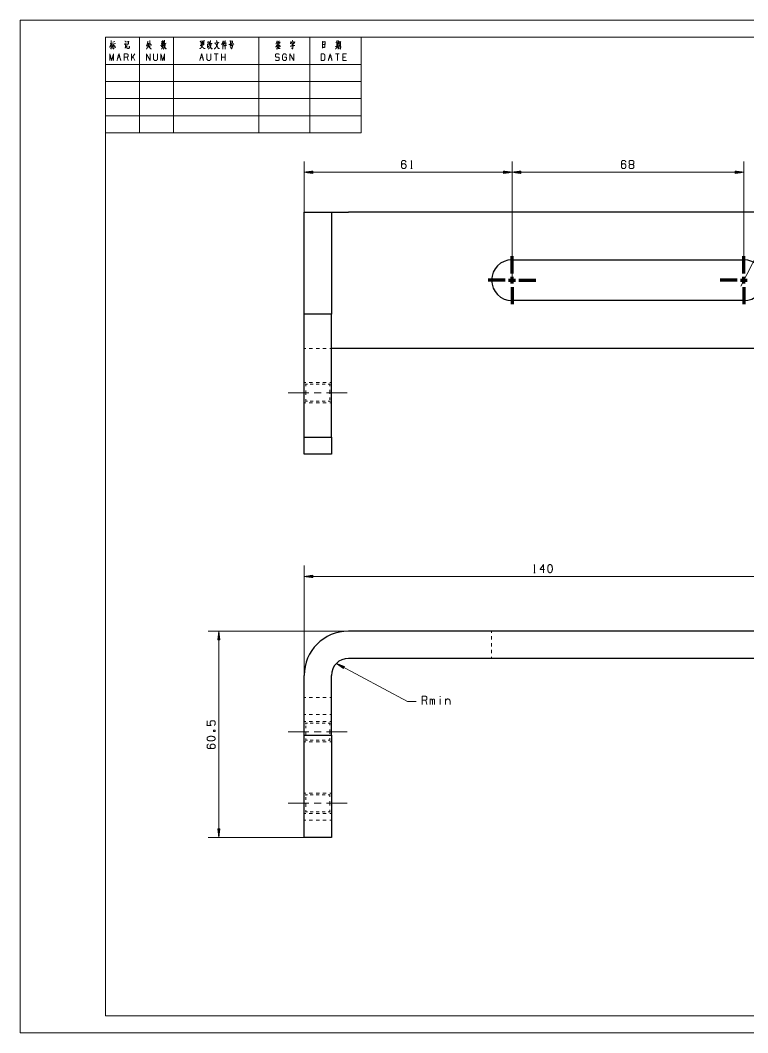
# Model space of a CAD drawing. Header units: millimetres. Extents: x 0 to 420, y 0 to 297.
# Drawn here: x 0 to 213.4, y 0 to 297 of the extents above; entities that cross this region are included whole.
import ezdxf

# ---------------------------------------------------------------- set-up
doc = ezdxf.new("R2010")
doc.units = ezdxf.units.MM
doc.layers.add('1', color=7, linetype='Continuous', true_color=0xffffff)

msp = doc.modelspace()

# ---------------------------------------------------------------- linework, layer by layer
at = {"layer": '1', "color": 132, "linetype": 'Continuous', "lineweight": 18}
for p, q in [((0, 297), (0, 0)), ((420, 297), (0, 297)), ((25, 292), (25, 264)), ((25, 292), (100, 292)), ((25, 292), (100, 292)), ((25, 292), (100, 292)), ((25, 292), (25, 5)), ((415, 292), (25, 292)), ((35, 292), (35, 264)), ((45, 292), (45, 264)), ((70, 292), (70, 264)), ((85, 292), (85, 264)), ((100, 292), (100, 264)), ((25, 284), (100, 284)), ((25, 279), (100, 279)), ((25, 274), (100, 274)), ((25, 269), (100, 269)), ((25, 264), (100, 264)), ((25, 5), (415, 5)), ((0, 0), (420, 0))]:
    msp.add_line(p, q, dxfattribs=at)
at = {"layer": '1', "color": 95, "linetype": 'Continuous', "lineweight": 18}
for p, q in [((26.34, 290.18), (26.96, 290.3)), ((26.7, 289.95), (26.92, 289.68)), ((26.99, 289.99), (27.95, 290.14)), ((27.13, 290.61), (27.71, 290.74)), ((41.34, 290.22), (42.13, 290.38)), ((42.25, 290.16), (42.79, 290.28)), ((53.17, 290.09), (53.7, 290.18)), ((54.91, 288.87), (55.37, 289.43)), ((75.25, 290.57), (75.67, 290.63)), ((75.35, 290.55), (75.45, 290.24)), ((75.83, 289.64), (75.37, 289.56)), ((75.82, 290.51), (76.35, 290.61)), ((75.98, 290.49), (76.11, 290.16)), ((92.56, 290.43), (93.43, 290.55)), ((92.84, 290.07), (93.11, 290.14)), ((92.86, 289.72), (93.09, 289.78)), ((93.6, 290.05), (93.85, 290.12)), ((28.66, 286.17), (29.22, 286.17)), ((31.62, 285.18), (31.34, 286.17)), ((33.59, 287.14), (32.63, 285.78)), ((32.63, 285.18), (32.63, 287.14)), ((33.59, 285.18), (33.04, 286.36)), ((52.94, 286.17), (53.49, 286.17)), ((58.02, 287.14), (56.9, 287.14)), ((57.46, 287.14), (57.46, 285.18)), ((59.02, 285.18), (59.02, 287.14)), ((60.14, 286.17), (59.02, 286.17)), ((60.14, 285.18), (60.14, 287.14)), ((90.65, 286.17), (91.2, 286.17)), ((93.6, 287.14), (92.49, 287.14)), ((93.05, 287.14), (93.05, 285.18)), ((95.45, 286.17), (94.61, 286.17)), ((114.57, 253.51), (115, 253.51)), ((150.66, 134.95), (151.08, 134.95)), ((119.28, 96.33), (118.95, 97.53)), ((120.21, 96.33), (120.21, 97.91)), ((123.16, 97.91), (123.16, 96.33)), ((124.77, 97.91), (124.77, 96.33))]:
    msp.add_line(p, q, dxfattribs=at)
at = {"layer": '1', "color": 13, "linetype": 'Continuous', "lineweight": 18}
for p, q in [((83.28, 240.75), (83.28, 255.59)), ((144.28, 220.75), (144.28, 255.59)), ((144.28, 220.75), (144.28, 255.59)), ((212.28, 227.75), (212.28, 255.59)), ((85.82, 252.75), (83.28, 252.41)), ((85.82, 252.49), (83.86, 252.49)), ((85.82, 252.54), (84.24, 252.54)), ((85.82, 252.59), (84.63, 252.59)), ((85.82, 252.64), (85.01, 252.64)), ((85.82, 252.69), (85.4, 252.69)), ((85.82, 252.74), (85.79, 252.74)), ((85.82, 252.74), (85.79, 252.74)), ((85.82, 252.08), (85.82, 252.75)), ((141.74, 252.75), (141.74, 252.08)), ((144.28, 252.41), (141.74, 252.75)), ((141.74, 252.74), (141.77, 252.74)), ((141.74, 252.74), (141.77, 252.74)), ((141.74, 252.69), (142.16, 252.69)), ((141.74, 252.64), (142.54, 252.64)), ((141.74, 252.59), (142.93, 252.59)), ((141.74, 252.54), (143.31, 252.54)), ((141.74, 252.49), (143.7, 252.49)), ((146.82, 252.75), (144.28, 252.41)), ((146.82, 252.49), (144.86, 252.49)), ((146.82, 252.54), (145.24, 252.54)), ((146.82, 252.59), (145.63, 252.59)), ((146.82, 252.64), (146.01, 252.64)), ((146.82, 252.69), (146.4, 252.69)), ((146.82, 252.74), (146.79, 252.74)), ((146.82, 252.74), (146.79, 252.74)), ((146.82, 252.08), (146.82, 252.75)), ((209.74, 252.75), (209.74, 252.08)), ((212.28, 252.41), (209.74, 252.75)), ((209.74, 252.74), (209.77, 252.74)), ((209.74, 252.74), (209.77, 252.74)), ((209.74, 252.69), (210.16, 252.69)), ((209.74, 252.64), (210.54, 252.64)), ((209.74, 252.59), (210.93, 252.59)), ((209.74, 252.54), (211.31, 252.54)), ((209.74, 252.49), (211.7, 252.49)), ((83.28, 252.41), (85.82, 252.08)), ((144.28, 252.41), (83.28, 252.41)), ((85.82, 252.44), (83.47, 252.44)), ((85.82, 252.39), (83.47, 252.39)), ((85.82, 252.34), (83.86, 252.34)), ((85.82, 252.29), (84.24, 252.29)), ((85.82, 252.24), (84.63, 252.24)), ((85.82, 252.19), (85.01, 252.19)), ((85.82, 252.14), (85.4, 252.14)), ((85.82, 252.08), (85.79, 252.08)), ((85.82, 252.08), (85.79, 252.08)), ((141.74, 252.44), (144.09, 252.44)), ((141.74, 252.08), (144.28, 252.41)), ((141.74, 252.39), (144.09, 252.39)), ((141.74, 252.34), (143.7, 252.34)), ((141.74, 252.29), (143.31, 252.29)), ((141.74, 252.24), (142.93, 252.24)), ((141.74, 252.19), (142.54, 252.19)), ((141.74, 252.14), (142.16, 252.14)), ((141.74, 252.08), (141.77, 252.08)), ((141.74, 252.08), (141.77, 252.08)), ((144.28, 252.41), (146.82, 252.08)), ((144.28, 252.41), (212.28, 252.41)), ((146.82, 252.44), (144.47, 252.44)), ((146.82, 252.39), (144.47, 252.39)), ((146.82, 252.34), (144.86, 252.34)), ((146.82, 252.29), (145.24, 252.29)), ((146.82, 252.24), (145.63, 252.24)), ((146.82, 252.19), (146.01, 252.19)), ((146.82, 252.14), (146.4, 252.14)), ((146.82, 252.08), (146.79, 252.08)), ((146.82, 252.08), (146.79, 252.08)), ((209.74, 252.44), (212.09, 252.44)), ((209.74, 252.08), (212.28, 252.41)), ((209.74, 252.39), (212.09, 252.39)), ((209.74, 252.34), (211.7, 252.34)), ((209.74, 252.29), (211.31, 252.29)), ((209.74, 252.24), (210.93, 252.24)), ((209.74, 252.19), (210.54, 252.19)), ((209.74, 252.14), (210.16, 252.14)), ((209.74, 252.08), (209.77, 252.08)), ((209.74, 252.08), (209.77, 252.08)), ((211.39, 219.03), (226.67, 248.85)), ((83.28, 104.81), (83.28, 137.03)), ((85.82, 134.19), (83.28, 133.86)), ((83.28, 133.86), (85.82, 133.52)), ((223.28, 133.86), (83.28, 133.86)), ((85.82, 133.88), (83.47, 133.88)), ((85.82, 133.83), (83.47, 133.83)), ((85.82, 133.93), (83.86, 133.93)), ((85.82, 133.78), (83.86, 133.78)), ((85.82, 133.98), (84.24, 133.98)), ((85.82, 133.73), (84.24, 133.73)), ((85.82, 134.03), (84.63, 134.03)), ((85.82, 133.68), (84.63, 133.68)), ((85.82, 134.09), (85.01, 134.09)), ((85.82, 134.14), (85.4, 134.14)), ((85.82, 134.19), (85.79, 134.19)), ((85.82, 134.19), (85.79, 134.19)), ((85.82, 133.52), (85.82, 134.19)), ((85.82, 133.63), (85.01, 133.63)), ((85.82, 133.58), (85.4, 133.58)), ((85.82, 133.53), (85.79, 133.53)), ((85.82, 133.53), (85.79, 133.53)), ((96.28, 117.81), (55.08, 117.81)), ((58.26, 117.81), (57.92, 115.27)), ((58.03, 115.27), (58.03, 116.07)), ((58.08, 115.27), (58.08, 116.45)), ((58.13, 115.27), (58.13, 116.84)), ((58.18, 115.27), (58.18, 117.23)), ((58.23, 115.27), (58.23, 117.61)), ((58.59, 115.27), (58.26, 117.81)), ((58.26, 117.81), (58.26, 57.31)), ((58.28, 115.27), (58.28, 117.61)), ((58.33, 115.27), (58.33, 117.23)), ((58.38, 115.27), (58.38, 116.84)), ((58.43, 115.27), (58.43, 116.45)), ((58.48, 115.27), (58.48, 116.07)), ((57.92, 115.27), (58.59, 115.27)), ((57.93, 115.27), (57.93, 115.3)), ((57.93, 115.27), (57.93, 115.3)), ((57.98, 115.27), (57.98, 115.68)), ((58.53, 115.27), (58.53, 115.68)), ((58.59, 115.27), (58.59, 115.3)), ((58.59, 115.27), (58.59, 115.3)), ((95.14, 107.44), (92.74, 108.34)), ((92.74, 108.34), (94.82, 106.85)), ((113.63, 97.15), (92.74, 108.34)), ((94.97, 107.12), (92.9, 108.23)), ((94.99, 107.16), (92.92, 108.27)), ((94.95, 107.07), (93.22, 108)), ((95.02, 107.21), (93.29, 108.13)), ((94.92, 107.03), (93.53, 107.77)), ((95.04, 107.25), (93.65, 108)), ((94.9, 106.98), (93.85, 107.55)), ((95.07, 107.3), (94.02, 107.86)), ((94.87, 106.94), (94.17, 107.32)), ((95.09, 107.34), (94.38, 107.72)), ((94.85, 106.9), (94.48, 107.09)), ((95.11, 107.39), (94.75, 107.58)), ((94.82, 106.85), (95.14, 107.44)), ((95.14, 107.43), (95.11, 107.45)), ((95.14, 107.43), (95.11, 107.45)), ((94.83, 106.85), (94.8, 106.87)), ((94.83, 106.85), (94.8, 106.87)), ((116.17, 97.15), (113.63, 97.15)), ((57.92, 59.85), (58.26, 57.31)), ((58.59, 59.85), (57.92, 59.85)), ((57.93, 59.85), (57.93, 59.81)), ((57.93, 59.85), (57.93, 59.81)), ((57.98, 59.85), (57.98, 59.43)), ((58.03, 59.85), (58.03, 59.04)), ((58.08, 59.85), (58.08, 58.66)), ((58.13, 59.85), (58.13, 58.27)), ((58.18, 59.85), (58.18, 57.88)), ((58.23, 59.85), (58.23, 57.5)), ((58.26, 57.31), (58.59, 59.85)), ((58.28, 59.85), (58.28, 57.5)), ((58.33, 59.85), (58.33, 57.88)), ((58.38, 59.85), (58.38, 58.27)), ((58.43, 59.85), (58.43, 58.66)), ((58.48, 59.85), (58.48, 59.04)), ((58.53, 59.85), (58.53, 59.43)), ((58.59, 59.85), (58.59, 59.81)), ((58.59, 59.85), (58.59, 59.81)), ((83.28, 57.31), (55.08, 57.31))]:
    msp.add_line(p, q, dxfattribs=at)
at = {"layer": '1', "color": 30, "linetype": 'Continuous', "lineweight": 25}
for p, q in [((83.28, 210.75), (83.28, 240.75)), ((83.28, 240.75), (91.28, 240.75)), ((91.28, 240.75), (91.28, 210.75)), ((223.28, 240.75), (96.28, 240.75)), ((144.28, 226.75), (212.28, 226.75)), ((212.28, 214.75), (144.28, 214.75)), ((83.28, 174.75), (83.28, 210.75)), ((91.28, 210.75), (83.28, 210.75)), ((91.28, 174.75), (91.28, 210.75)), ((223.28, 200.75), (96.28, 200.75)), ((83.28, 169.75), (83.28, 174.75)), ((83.28, 174.75), (91.28, 174.75)), ((91.28, 174.75), (91.28, 169.75)), ((91.28, 169.75), (83.28, 169.75)), ((223.28, 117.81), (96.28, 117.81)), ((223.28, 109.81), (96.28, 109.81)), ((83.28, 87.31), (83.28, 104.81)), ((91.28, 87.31), (91.28, 104.81)), ((83.28, 57.31), (83.28, 87.31)), ((83.28, 87.31), (91.28, 87.31)), ((91.28, 87.31), (91.28, 57.31)), ((91.28, 57.31), (83.28, 57.31))]:
    msp.add_line(p, q, dxfattribs=at)
at = {"layer": '1', "color": 252, "linetype": 'Continuous', "lineweight": 70}
for p, q in [((144.28, 222.75), (144.28, 227.75)), ((212.28, 222.75), (212.28, 227.75)), ((142.28, 220.75), (137.28, 220.75)), ((143.28, 220.75), (145.28, 220.75)), ((144.28, 219.75), (144.28, 221.75)), ((146.28, 220.75), (151.28, 220.75)), ((210.28, 220.75), (205.28, 220.75)), ((211.28, 220.75), (213.28, 220.75)), ((212.28, 219.75), (212.28, 221.75)), ((144.28, 218.75), (144.28, 213.75)), ((212.28, 218.75), (212.28, 213.75))]:
    msp.add_line(p, q, dxfattribs=at)
at = {"layer": '1', "color": 43, "linetype": 'Continuous', "lineweight": 18}
for p, q in [((83.78, 200.75), (83.28, 200.75)), ((85.78, 200.75), (84.78, 200.75)), ((87.78, 200.75), (86.78, 200.75)), ((89.78, 200.75), (88.78, 200.75)), ((91.28, 200.75), (90.78, 200.75)), ((83.28, 190.75), (83.78, 190.75)), ((83.28, 190.75), (83.78, 190.75)), ((83.4, 190.62), (83.28, 190.75)), ((83.78, 190.25), (83.65, 190.37)), ((84.22, 190.25), (83.78, 190.25)), ((84.78, 190.75), (85.78, 190.75)), ((84.78, 190.75), (85.78, 190.75)), ((85.97, 190.25), (85.09, 190.25)), ((86.78, 190.75), (87.78, 190.75)), ((86.78, 190.75), (87.78, 190.75)), ((87.72, 190.25), (86.84, 190.25)), ((89.47, 190.25), (88.59, 190.25)), ((88.78, 190.75), (89.78, 190.75)), ((88.78, 190.75), (89.78, 190.75)), ((90.78, 190.25), (90.34, 190.25)), ((90.78, 190.75), (91.28, 190.75)), ((90.78, 190.75), (91.28, 190.75)), ((90.9, 190.37), (90.78, 190.25)), ((91.28, 190.75), (91.15, 190.62)), ((83.28, 184.75), (83.4, 184.87)), ((83.28, 184.75), (83.78, 184.75)), ((83.28, 184.75), (83.78, 184.75)), ((83.65, 185.12), (83.78, 185.25)), ((83.78, 185.25), (84.22, 185.25)), ((84.78, 184.75), (85.78, 184.75)), ((84.78, 184.75), (85.78, 184.75)), ((85.09, 185.25), (85.97, 185.25)), ((86.78, 184.75), (87.78, 184.75)), ((86.78, 184.75), (87.78, 184.75)), ((86.84, 185.25), (87.72, 185.25)), ((88.59, 185.25), (89.47, 185.25)), ((88.78, 184.75), (89.78, 184.75)), ((88.78, 184.75), (89.78, 184.75)), ((90.34, 185.25), (90.78, 185.25)), ((90.78, 185.75), (90.78, 185.63)), ((90.78, 185.38), (90.78, 185.25)), ((90.78, 185.25), (90.9, 185.12)), ((90.78, 184.75), (91.28, 184.75)), ((90.78, 184.75), (91.28, 184.75)), ((91.15, 184.87), (91.28, 184.75)), ((138.28, 117.81), (138.28, 117.31)), ((138.28, 116.31), (138.28, 115.31)), ((138.28, 114.31), (138.28, 113.31)), ((138.28, 112.31), (138.28, 111.31)), ((138.28, 110.31), (138.28, 109.81)), ((83.78, 98.31), (83.28, 98.31)), ((85.78, 98.31), (84.78, 98.31)), ((87.78, 98.31), (86.78, 98.31)), ((89.78, 98.31), (88.78, 98.31)), ((91.28, 98.31), (90.78, 98.31)), ((83.28, 93.31), (83.78, 93.31)), ((84.78, 93.31), (85.78, 93.31)), ((86.78, 93.31), (87.78, 93.31)), ((88.78, 93.31), (89.78, 93.31)), ((90.78, 93.31), (91.28, 93.31)), ((83.28, 91.31), (83.78, 91.31)), ((83.4, 91.18), (83.28, 91.31)), ((83.78, 90.81), (83.65, 90.93)), ((84.22, 90.81), (83.78, 90.81)), ((83.78, 89.81), (83.78, 90.06)), ((83.78, 89.31), (83.78, 89.81)), ((84.78, 91.31), (85.78, 91.31)), ((85.97, 90.81), (85.09, 90.81)), ((86.78, 91.31), (87.78, 91.31)), ((87.72, 90.81), (86.84, 90.81)), ((89.47, 90.81), (88.59, 90.81)), ((88.78, 91.31), (89.78, 91.31)), ((90.78, 90.81), (90.34, 90.81)), ((90.78, 91.31), (91.28, 91.31)), ((90.9, 90.93), (90.78, 90.81)), ((91.28, 91.31), (91.15, 91.18)), ((83.28, 85.31), (83.4, 85.43)), ((83.28, 85.31), (83.78, 85.31)), ((83.65, 85.68), (83.78, 85.81)), ((83.78, 85.81), (84.22, 85.81)), ((84.78, 85.31), (85.78, 85.31)), ((85.09, 85.81), (85.97, 85.81)), ((86.78, 85.31), (87.78, 85.31)), ((86.84, 85.81), (87.72, 85.81)), ((88.59, 85.81), (89.47, 85.81)), ((88.78, 85.31), (89.78, 85.31)), ((90.34, 85.81), (90.78, 85.81)), ((90.78, 85.81), (90.9, 85.68)), ((90.78, 85.31), (91.28, 85.31)), ((91.15, 85.43), (91.28, 85.31)), ((83.28, 70.31), (83.78, 70.31)), ((83.4, 70.18), (83.28, 70.31)), ((83.78, 69.81), (83.65, 69.93)), ((84.22, 69.81), (83.78, 69.81)), ((83.78, 68.81), (83.78, 69.06)), ((83.78, 68.31), (83.78, 68.81)), ((84.78, 70.31), (85.78, 70.31)), ((85.97, 69.81), (85.09, 69.81)), ((86.78, 70.31), (87.78, 70.31)), ((87.72, 69.81), (86.84, 69.81)), ((89.47, 69.81), (88.59, 69.81)), ((88.78, 70.31), (89.78, 70.31)), ((90.78, 69.81), (90.34, 69.81)), ((90.78, 70.31), (91.28, 70.31)), ((90.9, 69.93), (90.78, 69.81)), ((91.28, 70.31), (91.15, 70.18)), ((83.28, 64.31), (83.4, 64.43)), ((83.28, 64.31), (83.78, 64.31)), ((83.65, 64.68), (83.78, 64.81)), ((83.78, 64.81), (84.22, 64.81)), ((84.78, 64.31), (85.78, 64.31)), ((85.09, 64.81), (85.97, 64.81)), ((86.78, 64.31), (87.78, 64.31)), ((86.84, 64.81), (87.72, 64.81)), ((88.59, 64.81), (89.47, 64.81)), ((88.78, 64.31), (89.78, 64.31)), ((90.34, 64.81), (90.78, 64.81)), ((90.78, 64.81), (90.9, 64.68)), ((90.78, 64.31), (91.28, 64.31)), ((91.15, 64.43), (91.28, 64.31)), ((83.78, 62.31), (83.28, 62.31)), ((85.78, 62.31), (84.78, 62.31)), ((87.78, 62.31), (86.78, 62.31)), ((89.78, 62.31), (88.78, 62.31)), ((91.28, 62.31), (90.78, 62.31))]:
    msp.add_line(p, q, dxfattribs=at)
at = {"layer": '1', "color": 252, "linetype": 'Continuous', "lineweight": 18}
for p, q in [((86.27, 187.75), (88.28, 187.75)), ((86.27, 88.31), (88.28, 88.31)), ((86.27, 67.31), (88.28, 67.31))]:
    msp.add_line(p, q, dxfattribs=at)
at = {"layer": '1', "color": 30, "linetype": 'Continuous', "lineweight": 25}
for centre, radius, start, end in [((144.28, 220.75), 6, 90, 270), ((212.28, 220.75), 6, 270, 90), ((96.28, 104.81), 13, 90, 180), ((96.28, 104.81), 5, 90, 180)]:
    msp.add_arc(centre, radius, start, end, dxfattribs=at)
at = {"layer": '1', "color": 13, "linetype": 'Continuous', "lineweight": 18}
msp.add_arc((212.28, 220.75), 6, 90, 90.7651, dxfattribs=at)
at = {"layer": '1', "color": 95, "linetype": 'Continuous', "lineweight": 18}
for points, knots in [([(26.67, 291.07), (26.66, 288.89), (26.63, 288.5), (26.61, 288.71), (26.64, 288.94)], [0, 0, 0.723303, 0.854546, 0.923601, 1, 1]), ([(41.73, 291.07), (41.76, 290.92), (41.76, 289.78), (41.73, 289.93), (41.76, 290.05)], [0, 0, 0.094654, 0.823636, 0.91829, 1, 1]), ([(42.33, 291.11), (42.33, 290.98), (42.32, 290.76), (42.27, 290.47), (42.23, 290.16), (42.17, 289.91), (42.1, 289.68), (42.08, 289.62)], [0, 0, 0.081852, 0.232243, 0.425429, 0.63211, 0.800313, 0.957953, 1, 1]), ([(60.08, 291.07), (60.12, 290.98), (60.09, 291.03), (60.11, 288.54), (60.09, 288.73), (60.11, 289.04)], [0, 0, 0.029975, 0.04619, 0.840789, 0.900562, 1, 1]), ([(61.57, 291.07), (61.63, 290.82), (61.63, 290.09), (61.63, 290.28), (62.33, 290.38), (62.21, 290.38), (62.24, 290.9), (62.26, 290.98), (62.29, 290.92), (62.19, 290.9), (61.63, 290.82)], [0, 0, 0.076614, 0.294117, 0.350048, 0.563214, 0.598361, 0.753971, 0.779215, 0.799829, 0.831205, 1, 1]), ([(79.78, 291.09), (79.89, 290.96), (79.93, 290.86), (79.96, 290.69)], [0, 0, 0.364604, 0.619196, 1, 1]), ([(93.21, 291.11), (93.24, 290.98), (93.19, 289.37)], [0, 0, 0.073211, 1, 1]), ([(26.67, 290.16), (26.6, 289.91), (26.48, 289.62), (26.35, 289.35), (26.23, 289.14)], [0, 0, 0.233514, 0.515368, 0.78555, 1, 1]), ([(27.18, 289.66), (27.17, 289.58), (26.86, 288.96)], [0, 0, 0.108202, 1, 1]), ([(27.37, 289.99), (27.42, 289.87), (27.42, 288.83), (27.4, 288.6), (27.39, 288.52), (27.11, 288.85), (27.39, 288.56)], [0, 0, 0.056947, 0.504404, 0.603051, 0.639405, 0.826366, 1, 1]), ([(27.61, 289.58), (27.87, 289.16), (27.92, 289), (27.81, 289.27)], [0, 0, 0.516563, 0.696901, 1, 1]), ([(30.53, 289.99), (30.92, 290.09), (30.86, 290.16), (30.83, 288.96), (30.77, 288.83), (31.12, 289.41)], [0, 0, 0.158008, 0.19221, 0.673433, 0.728446, 1, 1]), ([(30.7, 290.88), (30.87, 290.72), (30.92, 290.63), (30.92, 290.53), (30.9, 290.67)], [0, 0, 0.413146, 0.573572, 0.750721, 1, 1]), ([(31.19, 290.63), (31.87, 290.74), (31.82, 290.8), (31.73, 290.05), (31.82, 290.05), (31.25, 289.99)], [0, 0, 0.313958, 0.349012, 0.694882, 0.735357, 1, 1]), ([(31.22, 290.22), (31.25, 289.91), (31.25, 289.2), (31.27, 288.98), (31.3, 288.87), (31.34, 288.81), (31.41, 288.77), (31.53, 288.75), (31.66, 288.73), (32.03, 288.79), (32, 289.33), (32, 288.79)], [0, 0, 0.097093, 0.316208, 0.387239, 0.42073, 0.444406, 0.470581, 0.507596, 0.549105, 0.664641, 0.832445, 1, 1]), ([(37.43, 290.84), (37.42, 290.72), (37.34, 290.3), (37.26, 290.01), (37.18, 289.8), (37.09, 289.6), (37.01, 289.43)], [0, 0, 0.084498, 0.36853, 0.573114, 0.721457, 0.873368, 1, 1]), ([(37.28, 290.09), (37.75, 290.18), (37.71, 290.22), (37.68, 290.03), (37.62, 289.76), (37.56, 289.6), (37.48, 289.37), (37.4, 289.18), (37.28, 288.98), (37.2, 288.81), (37.02, 288.56)], [0, 0, 0.202443, 0.228131, 0.308408, 0.425631, 0.500403, 0.604281, 0.689483, 0.790714, 0.870506, 1, 1]), ([(37.28, 289.8), (38.22, 288.62), (38.56, 288.65), (38.54, 288.65), (38.24, 288.67), (38.08, 288.81)], [0, 0, 0.632183, 0.773704, 0.779845, 0.909108, 1, 1]), ([(37.97, 291.05), (38.02, 290.94), (38, 290.84), (37.99, 289.12), (37.97, 289.23), (38, 289.45)], [0, 0, 0.049543, 0.095606, 0.852767, 0.898838, 1, 1]), ([(38.1, 290.16), (38.13, 290.14), (38.4, 289.8), (38.47, 289.68)], [0, 0, 0.059448, 0.761031, 1, 1]), ([(41.75, 290.24), (41.62, 290.01), (41.48, 289.8), (41.35, 289.64), (41.22, 289.49)], [0, 0, 0.287221, 0.555142, 0.786181, 1, 1]), ([(41.34, 289.31), (41.97, 289.45), (41.98, 289.64), (41.98, 289.56), (41.91, 289.31), (41.81, 289.04), (41.7, 288.83), (41.59, 288.71), (41.48, 288.58), (41.41, 288.52)], [0, 0, 0.30447, 0.39258, 0.431622, 0.553714, 0.689469, 0.798362, 0.878841, 0.954752, 1, 1]), ([(41.43, 290.8), (41.56, 290.57), (41.59, 290.43)], [0, 0, 0.640221, 1, 1]), ([(41.72, 289.66), (41.56, 289.08), (41.66, 289.04), (41.78, 289), (41.89, 288.94), (42.04, 288.85)], [0, 0, 0.5291, 0.62629, 0.735524, 0.852093, 1, 1]), ([(41.76, 290.2), (41.94, 290.07), (42.03, 289.97)], [0, 0, 0.613122, 1, 1]), ([(42.03, 290.92), (42.03, 290.82), (41.91, 290.34)], [0, 0, 0.174301, 1, 1]), ([(42.54, 290.16), (42.49, 289.8), (42.45, 289.56), (42.41, 289.35), (42.35, 289.16), (42.23, 288.91), (42.13, 288.73), (42.01, 288.56), (41.92, 288.48)], [0, 0, 0.19438, 0.332636, 0.448614, 0.555649, 0.70616, 0.822692, 0.933847, 1, 1]), ([(42.22, 289.89), (42.25, 289.85), (42.39, 289.27), (42.49, 289), (42.6, 288.71), (42.63, 288.65), (42.85, 288.67), (42.63, 288.69), (42.55, 288.81)], [0, 0, 0.026721, 0.341749, 0.493483, 0.655465, 0.691641, 0.80784, 0.924039, 1, 1]), ([(53.44, 290.84), (53.42, 290.18), (53.41, 289.85), (53.39, 289.66), (53.38, 289.56), (53.36, 289.43), (53.32, 289.31), (53.27, 289.2), (53.14, 289.02), (53, 288.85), (52.79, 288.73), (52.69, 288.67), (52.65, 288.65)], [0, 0, 0.263783, 0.395771, 0.470171, 0.511786, 0.56157, 0.614019, 0.658777, 0.749614, 0.837596, 0.932985, 0.980677, 1, 1]), ([(52.76, 290.82), (52.82, 290.78), (52.85, 290.8), (54.11, 290.94), (54.07, 290.96), (53.92, 290.92)], [0, 0, 0.045522, 0.068286, 0.872626, 0.90344, 1, 1]), ([(52.82, 289.6), (52.89, 289.6), (53.17, 289.37), (53.41, 289.16), (53.63, 288.98), (53.9, 288.71), (54.23, 288.75), (53.92, 288.71), (53.82, 288.79)], [0, 0, 0.033467, 0.197839, 0.340788, 0.472468, 0.649452, 0.797921, 0.939753, 1, 1]), ([(53, 290.59), (53.04, 290.41), (53.04, 289.66), (53.03, 289.7), (53.89, 289.85), (53.8, 289.85), (53.89, 290.63), (53.92, 290.57), (53.87, 290.53), (53.04, 290.43)], [0, 0, 0.051663, 0.252803, 0.264656, 0.500971, 0.524672, 0.738301, 0.756829, 0.773117, 1, 1]), ([(54.88, 290.57), (55.47, 290.67), (55.41, 290.74), (55.34, 290.01), (55.41, 290.01), (54.97, 289.93), (54.94, 290.12), (54.97, 289.89), (54.96, 288.96)], [0, 0, 0.181366, 0.207406, 0.429567, 0.451891, 0.588199, 0.645735, 0.715777, 1, 1]), ([(55.98, 290.12), (55.98, 289.99), (55.92, 289.66), (55.86, 289.47), (55.81, 289.31), (55.73, 289.16), (55.65, 289.02), (55.54, 288.87), (55.31, 288.67), (55.13, 288.58)], [0, 0, 0.067236, 0.249298, 0.354996, 0.450079, 0.537949, 0.629663, 0.725721, 0.894899, 1, 1]), ([(55.85, 291.05), (55.82, 290.8), (55.73, 290.47), (55.62, 290.12), (55.53, 289.89), (55.47, 289.72), (55.41, 289.58)], [0, 0, 0.162457, 0.385014, 0.625897, 0.784413, 0.898493, 1, 1]), ([(55.54, 289.8), (55.59, 289.78), (56.04, 288.67), (56.32, 288.65), (56.06, 288.71), (55.98, 288.83)], [0, 0, 0.024909, 0.644018, 0.787117, 0.926016, 1, 1]), ([(55.62, 290.07), (56.27, 290.2), (56.2, 290.22), (56.08, 290.18)], [0, 0, 0.769962, 0.857327, 1, 1]), ([(57.88, 290.32), (57.88, 290.2), (57.81, 289.91), (57.74, 289.68), (57.65, 289.43), (57.52, 289.23), (57.5, 289.18), (57.42, 289.08), (57.31, 288.94), (57.18, 288.81), (57.06, 288.69), (56.93, 288.58)], [0, 0, 0.060656, 0.206644, 0.323463, 0.452143, 0.571976, 0.593424, 0.659716, 0.74639, 0.834816, 0.918178, 1, 1]), ([(57.02, 290.28), (58.29, 290.43), (58.21, 290.45), (58.12, 290.41)], [0, 0, 0.872478, 0.933903, 1, 1]), ([(57.34, 290.05), (57.4, 290.01), (58.1, 288.75), (58.43, 288.69), (58.12, 288.77), (58.02, 288.89)], [0, 0, 0.030854, 0.652647, 0.79375, 0.930716, 1, 1]), ([(57.56, 291.03), (57.66, 290.84), (57.71, 290.72), (57.74, 290.59)], [0, 0, 0.450481, 0.729637, 1, 1]), ([(59.55, 290.98), (59.48, 290.72), (59.38, 290.47), (59.26, 290.24), (59.14, 290.05), (59, 289.85)], [0, 0, 0.21836, 0.428744, 0.629221, 0.801494, 1, 1]), ([(59.38, 290.41), (59.39, 289.16), (59.39, 288.56), (59.38, 288.69), (59.39, 288.91)], [0, 0, 0.565717, 0.839123, 0.896086, 1, 1]), ([(59.57, 289.49), (60.61, 289.7), (60.53, 289.72), (60.4, 289.66)], [0, 0, 0.826976, 0.886334, 1, 1]), ([(59.8, 290.72), (59.76, 290.38), (59.7, 290.09), (59.64, 289.89), (59.6, 289.76)], [0, 0, 0.34211, 0.644851, 0.86512, 1, 1]), ([(59.8, 290.14), (60.47, 290.32), (60.4, 290.32), (60.28, 290.26)], [0, 0, 0.772509, 0.853435, 1, 1]), ([(61.18, 289.87), (61.37, 289.87), (61.75, 289.91), (62.68, 290.05), (62.58, 290.07), (62.43, 290.03)], [0, 0, 0.10704, 0.322386, 0.855626, 0.914427, 1, 1]), ([(61.73, 289.91), (61.63, 289.41), (61.6, 289.49), (62.38, 289.62), (62.33, 289.7), (62.33, 289.62), (62.24, 289.27), (62.19, 289.04), (62.11, 288.85), (62.05, 288.71), (62.01, 288.6), (61.98, 288.58), (61.72, 289.06), (62, 288.62)], [0, 0, 0.13637, 0.159981, 0.371157, 0.396349, 0.418604, 0.516111, 0.579311, 0.63312, 0.675133, 0.705357, 0.714996, 0.861275, 1, 1]), ([(75.64, 290.3), (75.63, 290.2), (75.39, 289.83), (75.38, 289.78), (75.26, 289.6), (75.06, 289.37), (74.85, 289.16)], [0, 0, 0.074337, 0.387309, 0.418539, 0.575027, 0.79286, 1, 1]), ([(75.37, 290.98), (75.35, 290.84), (75.23, 290.53), (75.13, 290.28), (75.01, 290.07)], [0, 0, 0.148006, 0.485257, 0.758321, 1, 1]), ([(75.12, 288.62), (76.23, 288.73), (76.16, 288.73), (75.99, 288.71)], [0, 0, 0.825897, 0.879998, 1, 1]), ([(75.31, 289.27), (75.38, 289), (75.38, 288.87), (75.37, 289.04)], [0, 0, 0.489807, 0.707975, 1, 1]), ([(75.58, 289.43), (75.64, 289.12), (75.61, 288.96), (75.61, 289.18)], [0, 0, 0.443891, 0.680119, 1, 1]), ([(75.61, 290.16), (76.2, 289.37), (76.43, 289.37), (76.2, 289.39), (76.08, 289.54)], [0, 0, 0.599324, 0.742451, 0.886135, 1, 1]), ([(75.91, 290.98), (75.92, 290.88), (75.75, 290.3)], [0, 0, 0.147218, 1, 1]), ([(75.95, 289.41), (75.95, 289.27), (75.77, 288.69)], [0, 0, 0.19307, 1, 1]), ([(79.2, 289.41), (80.57, 289.6), (80.49, 289.62), (80.28, 289.56)], [0, 0, 0.820202, 0.873508, 1, 1]), ([(79.34, 290.74), (79.34, 290.51), (79.33, 290.34), (79.3, 290.22), (79.27, 290.12)], [0, 0, 0.361949, 0.626223, 0.829034, 1, 1]), ([(79.34, 290.49), (80.57, 290.63), (80.56, 290.67), (80.37, 290.26)], [0, 0, 0.712481, 0.737756, 1, 1]), ([(79.49, 290.07), (80.25, 290.18), (80.21, 290.24), (79.92, 289.72)], [0, 0, 0.533866, 0.586729, 1, 1]), ([(79.87, 289.87), (79.9, 289.76), (79.93, 289.64), (79.94, 289.43), (79.94, 289), (79.93, 288.85), (79.9, 288.65), (79.86, 288.52), (79.64, 288.87), (79.87, 288.56)], [0, 0, 0.049623, 0.1085, 0.204239, 0.404798, 0.471991, 0.568442, 0.629223, 0.820578, 1, 1]), ([(88.61, 290.8), (88.64, 290.59), (88.66, 290.14), (88.67, 289.66), (88.67, 289.6), (88.67, 288.83), (88.67, 288.98), (89.24, 289.1), (89.36, 288.96), (89.39, 289.14), (89.39, 289.39), (89.4, 289.87), (89.42, 290.36), (89.42, 290.78), (89.43, 290.72), (88.66, 290.57)], [0, 0, 0.037589, 0.119519, 0.205166, 0.216331, 0.354043, 0.380097, 0.485125, 0.518622, 0.552532, 0.597196, 0.682843, 0.77221, 0.846648, 0.858119, 1, 1]), ([(88.67, 289.83), (89.24, 289.95), (89.18, 289.97), (89.05, 289.89)], [0, 0, 0.728512, 0.805958, 1, 1]), ([(92.52, 289.25), (93.43, 289.41), (93.38, 289.43), (93.33, 289.37)], [0, 0, 0.873246, 0.919206, 1, 1]), ([(92.86, 289.12), (92.84, 289.02), (92.73, 288.81), (92.62, 288.67), (92.52, 288.56)], [0, 0, 0.157085, 0.51447, 0.781154, 1, 1]), ([(92.8, 290.98), (92.83, 290.86), (92.83, 289.31)], [0, 0, 0.075954, 1, 1]), ([(93.09, 289.18), (93.25, 288.94), (93.25, 288.83), (93.19, 289.02)], [0, 0, 0.497679, 0.671694, 1, 1]), ([(93.55, 290.82), (93.59, 290.59), (93.59, 290.14), (93.57, 289.64), (93.55, 289.33), (93.47, 289), (93.38, 288.79), (93.22, 288.48)], [0, 0, 0.096217, 0.285187, 0.491418, 0.620825, 0.76157, 0.854869, 1, 1]), ([(93.57, 289.52), (93.6, 289.52), (93.84, 289.58)], [0, 0, 0.107799, 1, 1]), ([(93.59, 290.57), (94.03, 290.67), (93.98, 290.74), (93.98, 290.05), (94, 289.12), (93.98, 288.77), (93.97, 288.56), (93.95, 288.5), (93.74, 288.77), (93.94, 288.58)], [0, 0, 0.13308, 0.155522, 0.357051, 0.631901, 0.735808, 0.797028, 0.815849, 0.918301, 1, 1]), ([(26.26, 285.18), (26.26, 287.14), (26.82, 285.18), (27.37, 287.14), (27.37, 285.18)], [0, 0, 0.245192, 0.5, 0.754808, 1, 1]), ([(30.51, 285.18), (30.51, 287.14), (31.34, 287.14), (31.62, 286.96), (31.62, 286.36), (31.34, 286.17), (30.51, 286.17)], [0, 0, 0.400952, 0.571035, 0.639278, 0.761676, 0.829917, 1, 1]), ([(37.01, 285.18), (37.01, 287.14), (38.12, 285.18), (38.12, 287.14)], [0, 0, 0.317574, 0.682426, 1, 1]), ([(39.13, 287.14), (39.13, 285.57), (39.39, 285.18), (39.95, 285.18), (40.24, 285.57), (40.24, 287.14)], [0, 0, 0.337152, 0.438599, 0.557781, 0.662848, 1, 1]), ([(41.25, 285.18), (41.25, 287.14), (41.81, 285.18), (42.36, 287.14), (42.36, 285.18)], [0, 0, 0.245192, 0.5, 0.754808, 1, 1]), ([(54.78, 287.14), (54.78, 285.57), (55.05, 285.18), (55.6, 285.18), (55.89, 285.57), (55.89, 287.14)], [0, 0, 0.337152, 0.438599, 0.557781, 0.662848, 1, 1]), ([(74.85, 285.36), (75.13, 285.18), (75.7, 285.18), (75.98, 285.39), (75.98, 285.97), (75.7, 286.17), (75.15, 286.17), (74.85, 286.36), (74.85, 286.96), (75.15, 287.14), (75.7, 287.14), (75.98, 286.96)], [0, 0, 0.068035, 0.184054, 0.254521, 0.372333, 0.442799, 0.555843, 0.626367, 0.748393, 0.81892, 0.931964, 1, 1]), ([(77.55, 286.17), (78.1, 286.17), (78.1, 285.57), (77.82, 285.18), (77.25, 285.18), (76.97, 285.57), (76.97, 286.75), (77.27, 287.14), (77.81, 287.14), (78.09, 286.75)], [0, 0, 0.103295, 0.214797, 0.304261, 0.410274, 0.499739, 0.718892, 0.809956, 0.910533, 1, 1]), ([(79.11, 285.18), (79.11, 287.14), (80.22, 285.18), (80.22, 287.14)], [0, 0, 0.317574, 0.682426, 1, 1]), ([(88.25, 285.18), (89.07, 285.18), (89.36, 285.57), (89.36, 286.75), (89.07, 287.14), (88.25, 287.14), (88.25, 285.18)], [0, 0, 0.142133, 0.227159, 0.431787, 0.516817, 0.65895, 1, 1]), ([(90.37, 285.18), (90.93, 287.14), (91.48, 285.18)], [0, 0, 0.5, 1, 1]), ([(95.73, 285.18), (94.61, 285.18), (94.61, 287.14), (95.73, 287.14)], [0, 0, 0.265389, 0.734611, 1, 1]), ([(111.84, 254.46), (112.16, 254.93), (112.84, 254.93), (113.18, 254.46), (113.18, 253.98), (112.84, 253.51), (112.16, 253.51), (111.84, 253.98), (111.84, 255.41), (112.16, 255.88), (112.84, 255.88), (113.18, 255.41)], [0, 0, 0.076964, 0.169761, 0.248074, 0.31202, 0.390331, 0.483128, 0.56009, 0.751926, 0.82889, 0.921687, 1, 1]), ([(114.64, 255.68), (114.79, 255.88), (114.79, 253.51)], [0, 0, 0.093493, 1, 1]), ([(176.34, 254.46), (176.66, 254.93), (177.34, 254.93), (177.68, 254.46), (177.68, 253.98), (177.34, 253.51), (176.66, 253.51), (176.34, 253.98), (176.34, 255.41), (176.66, 255.88), (177.34, 255.88), (177.68, 255.41)], [0, 0, 0.076963, 0.169763, 0.248075, 0.31202, 0.39033, 0.48313, 0.560091, 0.751925, 0.828889, 0.921688, 1, 1]), ([(178.93, 254.71), (178.61, 254.93), (178.61, 255.66), (178.93, 255.88), (179.62, 255.88), (179.96, 255.66), (179.96, 254.93), (179.62, 254.71), (178.93, 254.71), (178.6, 254.46), (178.6, 253.76), (178.93, 253.51), (179.62, 253.51), (179.96, 253.73), (179.96, 254.46), (179.62, 254.71)], [0, 0, 0.047574, 0.136086, 0.18366, 0.267816, 0.317166, 0.405677, 0.455027, 0.539183, 0.590297, 0.675758, 0.726871, 0.811027, 0.860376, 0.948888, 1, 1]), ([(150.73, 137.12), (150.87, 137.32), (150.87, 134.95)], [0, 0, 0.093491, 1, 1]), ([(153.82, 135.9), (152.48, 135.9), (153.48, 137.32), (153.48, 134.95)], [0, 0, 0.245868, 0.565294, 1, 1]), ([(155.58, 134.95), (155.92, 135.2), (156.1, 135.9), (156.1, 136.37), (155.92, 137.1), (155.58, 137.32), (155.25, 137.32), (154.91, 137.1), (154.73, 136.37), (154.75, 135.9), (154.91, 135.2), (155.25, 134.95), (155.58, 134.95)], [0, 0, 0.067525, 0.18397, 0.260584, 0.380942, 0.44614, 0.500306, 0.565504, 0.685862, 0.762529, 0.878309, 0.945834, 1, 1]), ([(117.94, 96.33), (117.94, 98.71), (118.95, 98.71), (119.28, 98.48), (119.28, 97.76), (118.95, 97.53), (117.94, 97.53)], [0, 0, 0.400951, 0.571035, 0.639278, 0.761674, 0.829917, 1, 1]), ([(123.16, 98.56), (123.2, 98.66), (123.16, 98.73), (123.13, 98.66), (123.16, 98.56)], [0, 0, 0.280611, 0.49999, 0.71938, 1, 1]), ([(120.21, 97.43), (120.27, 97.71), (120.44, 97.88), (120.64, 97.88), (120.82, 97.71), (120.89, 97.43), (120.89, 96.33)], [0, 0, 0.118879, 0.224456, 0.306984, 0.412565, 0.533089, 1, 1]), ([(120.89, 97.43), (120.94, 97.71), (121.12, 97.88), (121.33, 97.88), (121.49, 97.71), (121.56, 97.43), (121.56, 96.33)], [0, 0, 0.118605, 0.223939, 0.313761, 0.413918, 0.534165, 1, 1]), ([(124.77, 97.31), (124.87, 97.61), (125.07, 97.83), (125.32, 97.91), (125.54, 97.91), (125.79, 97.83), (125.99, 97.61), (126.09, 97.31), (126.09, 96.33)], [0, 0, 0.107752, 0.208451, 0.29601, 0.37382, 0.461378, 0.562077, 0.66983, 1, 1]), ([(56.94, 90.15), (57.16, 90.49), (57.16, 91.17), (56.94, 91.51), (55.99, 91.51), (55.74, 91.17), (55.74, 90.49), (55.96, 90.15), (54.79, 90.15), (54.79, 91.51)], [0, 0, 0.062228, 0.168344, 0.230572, 0.376816, 0.441265, 0.547381, 0.609609, 0.790489, 1, 1]), ([(57.16, 86.45), (56.91, 86.78), (56.21, 86.96), (55.74, 86.96), (55.01, 86.78), (54.79, 86.45), (54.79, 86.11), (55.01, 85.77), (55.74, 85.6), (56.21, 85.61), (56.91, 85.77), (57.16, 86.11), (57.16, 86.45)], [0, 0, 0.067526, 0.183971, 0.260584, 0.380943, 0.446141, 0.500306, 0.565504, 0.685864, 0.762529, 0.87831, 0.945835, 1, 1]), ([(57.16, 88.39), (57.16, 88.72), (56.69, 88.72), (56.69, 88.39), (57.16, 88.39)], [0, 0, 0.207088, 0.5, 0.707088, 1, 1]), ([(56.21, 83.34), (55.74, 83.66), (55.74, 84.35), (56.21, 84.68), (56.69, 84.68), (57.16, 84.35), (57.16, 83.66), (56.69, 83.34), (55.26, 83.34), (54.79, 83.66), (54.79, 84.35), (55.26, 84.68)], [0, 0, 0.076963, 0.169761, 0.248073, 0.312018, 0.390331, 0.483129, 0.560092, 0.751927, 0.82889, 0.921688, 1, 1])]:
    msp.add_open_spline(points, degree=1, knots=knots, dxfattribs=at)
for points in [[(28.38, 285.18), (28.94, 287.14), (29.5, 285.18)], [(52.66, 285.18), (53.22, 287.14), (53.77, 285.18)]]:
    msp.add_open_spline(points, degree=1, dxfattribs=at)
at = {"layer": '1', "color": 30, "linetype": 'Continuous', "lineweight": 25}
for points, knots in [([(91.28, 240.75), (91.77, 240.75), (93.16, 240.75), (94.11, 240.75), (96.28, 240.75)], [0, 0, 0.099031, 0.37651, 0.566117, 1, 1]), ([(96.28, 200.75), (95.17, 200.75), (93.16, 200.75), (91.77, 200.75), (91.28, 200.75)], [0, 0, 0.222521, 0.62349, 0.900969, 1, 1])]:
    msp.add_open_spline(points, degree=1, knots=knots, dxfattribs=at)
at = {"layer": '1', "color": 43, "linetype": 'Continuous', "lineweight": 18}
for points, knots in [([(83.78, 189.62), (83.78, 189.85), (83.78, 190.25)], [0, 0, 0.365028, 1, 1]), ([(90.78, 190.25), (90.78, 190.13), (90.78, 189.69)], [0, 0, 0.214719, 1, 1]), ([(83.78, 187.12), (83.78, 187.39), (83.78, 188.37)], [0, 0, 0.215468, 1, 1]), ([(90.78, 188.56), (90.78, 188.54), (90.78, 187.44)], [0, 0, 0.018839, 1, 1]), ([(83.78, 185.25), (83.78, 185.65), (83.78, 185.87)], [0, 0, 0.635137, 1, 1]), ([(90.78, 90.81), (90.78, 90.7), (90.78, 90.18)], [0, 0, 0.162025, 1, 1]), ([(83.78, 85.81), (83.78, 86.29), (83.78, 86.31)], [0, 0, 0.968049, 1, 1]), ([(90.78, 88.93), (90.78, 88.66), (90.78, 87.68)], [0, 0, 0.215296, 1, 1]), ([(90.78, 86.43), (90.78, 86.2), (90.78, 85.81)], [0, 0, 0.364852, 1, 1]), ([(90.78, 69.81), (90.78, 69.7), (90.78, 69.18)], [0, 0, 0.162024, 1, 1]), ([(90.78, 67.93), (90.78, 67.66), (90.78, 66.68)], [0, 0, 0.215296, 1, 1]), ([(90.78, 65.43), (90.78, 65.2), (90.78, 64.81)], [0, 0, 0.364852, 1, 1]), ([(83.78, 64.81), (83.78, 64.93), (83.78, 65.31)], [0, 0, 0.248169, 1, 1])]:
    msp.add_open_spline(points, degree=1, knots=knots, dxfattribs=at)
at = {"layer": '1', "color": 252, "linetype": 'Continuous', "lineweight": 18}
for points, knots in [([(78.6, 187.75), (80.19, 187.75), (84.69, 187.75)], [0, 0, 0.260922, 1, 1]), ([(89.87, 187.75), (92.78, 187.75), (95.95, 187.75)], [0, 0, 0.478156, 1, 1]), ([(78.6, 88.31), (80.19, 88.31), (84.69, 88.31)], [0, 0, 0.260922, 1, 1]), ([(89.87, 88.31), (92.78, 88.31), (95.95, 88.31)], [0, 0, 0.478156, 1, 1]), ([(78.6, 67.31), (80.19, 67.31), (84.69, 67.31)], [0, 0, 0.260922, 1, 1]), ([(89.87, 67.31), (92.78, 67.31), (95.95, 67.31)], [0, 0, 0.478156, 1, 1])]:
    msp.add_open_spline(points, degree=1, knots=knots, dxfattribs=at)
at = {"layer": '1', "color": 43, "linetype": 'Continuous', "lineweight": 18}
for points in [[(90.78, 186.31), (90.78, 185.75)], [(83.78, 90.56), (83.78, 90.81)], [(83.78, 87.31), (83.78, 88.31)], [(83.78, 69.56), (83.78, 69.81)], [(83.78, 66.31), (83.78, 67.31)]]:
    msp.add_open_spline(points, degree=1, dxfattribs=at)

doc.saveas('drawing.dxf')
